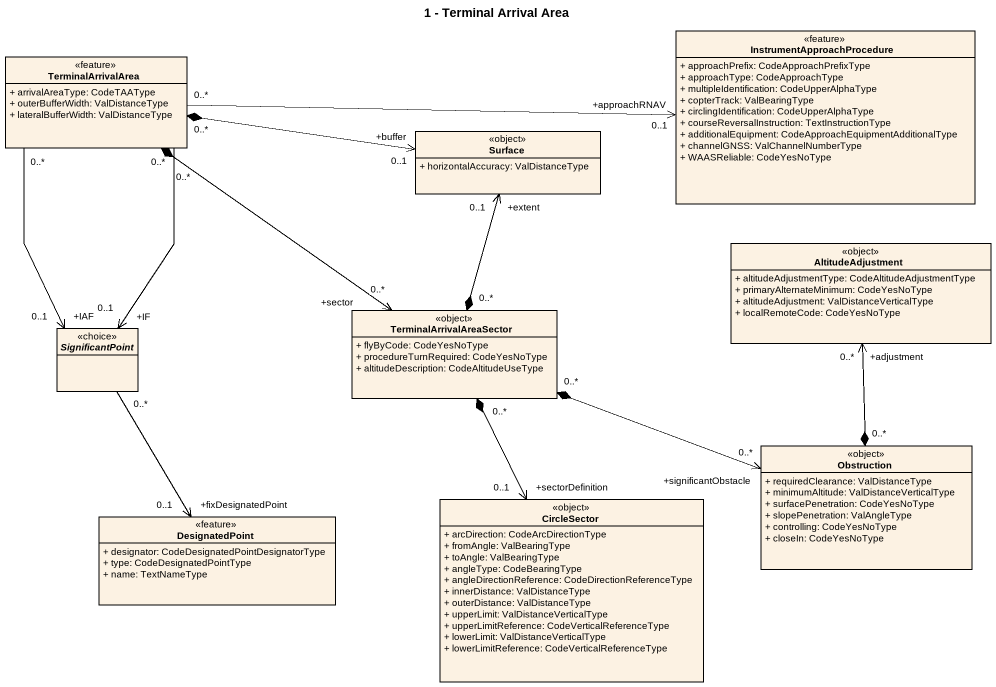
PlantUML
@startuml
title 1 - Terminal Arrival Area
hide circle
hide empty members
skinparam classAttributeIconSize 0
class InstrumentApproachProcedure <<feature>> {
  + approachPrefix: CodeApproachPrefixType
  + approachType: CodeApproachType
  + multipleIdentification: CodeUpperAlphaType
  + copterTrack: ValBearingType
  + circlingIdentification: CodeUpperAlphaType
  + courseReversalInstruction: TextInstructionType
  + additionalEquipment: CodeApproachEquipmentAdditionalType
  + channelGNSS: ValChannelNumberType
  + WAASReliable: CodeYesNoType
}
class TerminalArrivalArea <<feature>> {
  + arrivalAreaType: CodeTAAType
  + outerBufferWidth: ValDistanceType
  + lateralBufferWidth: ValDistanceType
}
class Surface <<object>> {
  + horizontalAccuracy: ValDistanceType
}
class AltitudeAdjustment <<object>> {
  + altitudeAdjustmentType: CodeAltitudeAdjustmentType
  + primaryAlternateMinimum: CodeYesNoType
  + altitudeAdjustment: ValDistanceVerticalType
  + localRemoteCode: CodeYesNoType
}
abstract class SignificantPoint <<choice>>
class TerminalArrivalAreaSector <<object>> {
  + flyByCode: CodeYesNoType
  + procedureTurnRequired: CodeYesNoType
  + altitudeDescription: CodeAltitudeUseType
}
class Obstruction <<object>> {
  + requiredClearance: ValDistanceType
  + minimumAltitude: ValDistanceVerticalType
  + surfacePenetration: CodeYesNoType
  + slopePenetration: ValAngleType
  + controlling: CodeYesNoType
  + closeIn: CodeYesNoType
}
class DesignatedPoint <<feature>> {
  + designator: CodeDesignatedPointDesignatorType
  + type: CodeDesignatedPointType
  + name: TextNameType
}
class CircleSector <<object>> {
  + arcDirection: CodeArcDirectionType
  + fromAngle: ValBearingType
  + toAngle: ValBearingType
  + angleType: CodeBearingType
  + angleDirectionReference: CodeDirectionReferenceType
  + innerDistance: ValDistanceType
  + outerDistance: ValDistanceType
  + upperLimit: ValDistanceVerticalType
  + upperLimitReference: CodeVerticalReferenceType
  + lowerLimit: ValDistanceVerticalType
  + lowerLimitReference: CodeVerticalReferenceType
}
TerminalArrivalArea "0..*" -right-> "+approachRNAV\n0..1" InstrumentApproachProcedure
TerminalArrivalArea "0..*" *-right-> "+buffer\n0..1" Surface
TerminalArrivalArea "0..*" --> "+IAF\n0..1" SignificantPoint
TerminalArrivalArea "0..*" --> "+IF\n0..1" SignificantPoint
TerminalArrivalArea "0..*" *--> "+sector\n0..*" TerminalArrivalAreaSector
AltitudeAdjustment "+adjustment\n0..*" <--* "0..*" Obstruction
SignificantPoint "0..*" --> "+fixDesignatedPoint\n0..1" DesignatedPoint
TerminalArrivalAreaSector "0..*" *-up-> "+extent\n0..1" Surface
TerminalArrivalAreaSector "0..*" *-right-> "+significantObstacle\n0..*" Obstruction
TerminalArrivalAreaSector "0..*" *--> "+sectorDefinition\n0..1" CircleSector
@enduml
